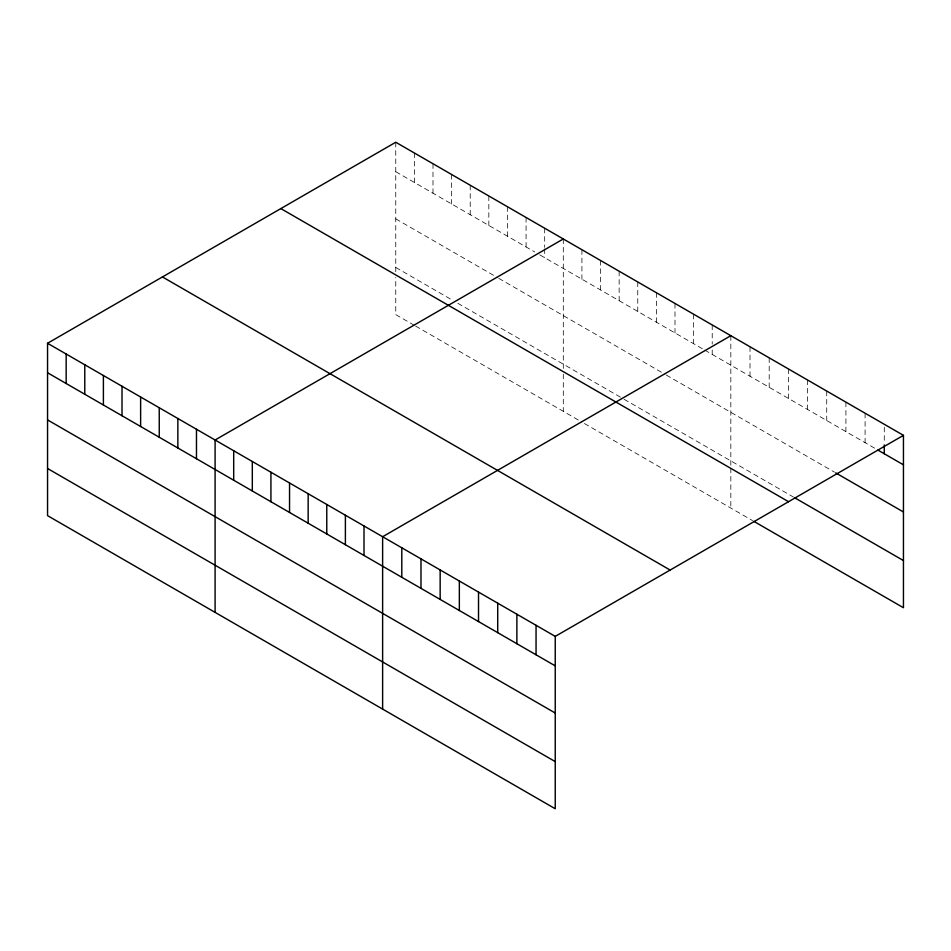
<?xml version="1.0" encoding="UTF-8"?>
<svg xmlns="http://www.w3.org/2000/svg" width="951" height="951" viewBox="0 0 951 951"><rect width="100%" height="100%" fill="white"/><g stroke="black" fill="none" stroke-linecap="round" stroke-linejoin="round"><path stroke-width="0.71" stroke-dasharray="4.75 3.57" d="M395.759 142.246L395.759 271.736M395.759 171.715L534.759 251.967M539.716 254.832L703.538 349.409M704.774 350.123L875.324 448.587M395.759 218.873L497.528 277.621M498.764 278.346L665.058 374.349M666.306 375.063L834.407 472.124M395.759 267.457L451.606 299.696M457.811 303.274L622.869 398.576M624.106 399.289L793.491 497.076M414.374 325.361L395.759 314.615L395.759 277.454M415.623 326.074L581.917 422.078M584.401 423.516L752.574 520.613M884.275 427.225L884.275 443.439M865.089 413.209L865.089 442.679M845.914 402.13L845.914 431.611M826.728 391.063L826.728 420.532M807.554 379.984L807.554 409.465M788.379 368.917L788.379 398.386M769.193 357.838L769.193 387.319M750.018 346.77L750.018 376.239M730.832 335.691L730.832 466.62M730.832 468.058L730.832 508.06M712.216 324.945L712.216 344.107M712.216 350.004L712.216 354.426M693.6 314.199L693.6 343.68M674.996 303.452L674.996 332.933M656.38 292.706L656.38 322.187M637.764 281.96L637.764 311.429M619.149 271.213L619.149 300.682M600.533 260.467L600.533 289.936M581.917 249.721L581.917 279.19M563.301 238.974L563.301 368.465M563.301 374.183L563.301 411.331M544.685 228.216L544.685 247.379M544.685 248.853L544.685 257.697M526.069 217.47L526.069 246.951M507.454 206.724L507.454 236.205M488.838 195.977L488.838 225.458M470.222 185.231L470.222 214.712M451.606 174.485L451.606 203.966M432.99 163.738L432.99 193.208M414.374 152.992L414.374 182.461"/><path stroke-width="1.43" d="M47.55 343.275L555.241 636.385L555.241 808.754L47.55 515.644L47.55 343.275L395.759 142.246L903.45 435.356L903.45 607.725L753.846 521.35M563.301 238.974L215.092 440.004L215.092 612.373M730.832 335.691L382.623 536.733L382.623 709.101M555.241 636.385L903.45 435.356M877.88 450.061L903.45 464.825M835.679 472.861L903.45 511.983M794.763 497.813L903.45 560.567M280.854 208.59L788.545 501.7M162.455 276.943L670.146 570.053M47.55 372.756L555.241 665.866M47.55 419.914L555.241 713.024M47.55 468.498L555.241 761.608M884.275 444.913L884.275 453.758M536.055 625.318L536.055 654.799M516.88 614.251L516.88 643.72M497.706 603.172L497.706 632.653M478.519 592.104L478.519 621.574M459.345 581.025L459.345 610.506M440.158 569.958L440.158 599.427M420.984 558.879L420.984 588.36M401.798 547.812L401.798 577.281M364.007 525.986L364.007 555.467M345.391 515.24L345.391 544.709M326.775 504.494L326.775 533.963M308.16 493.747L308.16 523.216M289.544 483.001L289.544 512.47M270.928 472.255L270.928 501.724M252.312 461.497L252.312 490.978M233.696 450.75L233.696 480.231M196.477 429.258L196.477 458.739M177.861 418.511L177.861 447.992M159.245 407.765L159.245 437.246M140.629 397.019L140.629 426.488M122.013 386.272L122.013 415.742M103.397 375.526L103.397 404.995M84.782 364.78L84.782 394.249M66.166 354.034L66.166 383.503"/></g></svg>
